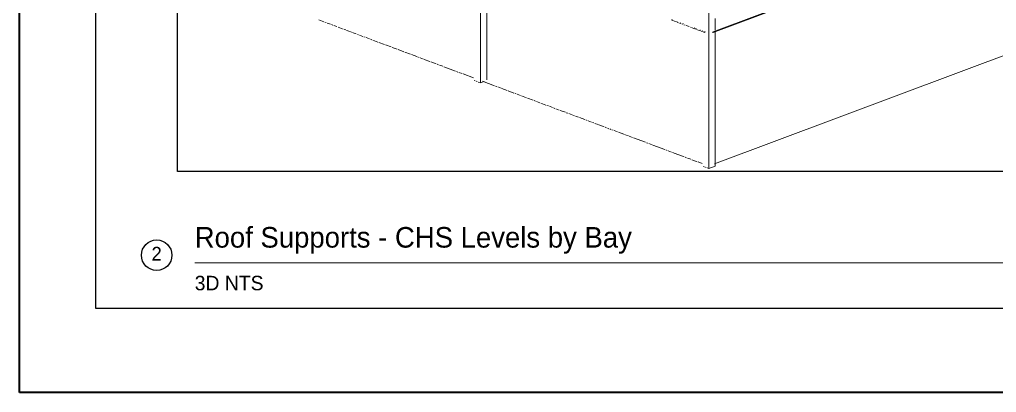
# Paper-space layout '03 3D Building and Roof' of a CAD drawing. Header units: millimetres. Extents: x 5 to 415, y 5 to 292.
# Drawn here: x 5 to 133.3, y 5 to 53.9 of the extents above; entities that cross this region are included whole.
import ezdxf
from ezdxf.enums import TextEntityAlignment as Align

# ---------------------------------------------------------------- set-up
doc = ezdxf.new("R2010")
doc.units = ezdxf.units.MM
for name, color, linetype in [('EXISTING', 7, 'Continuous'), ('FRAME', 7, 'Continuous'), ('TEXT', 7, 'Continuous')]:
    doc.layers.add(name, color=color, linetype=linetype)
picture_1 = doc.add_image_def('image2.png', size_in_pixel=(1777, 905))

# ---------------------------------------------------------------- blocks, each defined once
blk = doc.blocks.new('SHEET_03')
at = {"layer": 'EXISTING', "color": 250, "lineweight": 9}
for p, q in [((96.06, 52.31), (211.6, 95.59)), ((96.06, 52.22), (211.6, 95.5)), ((96.25, 34.97), (210.66, 77.83)), ((65.51, 63.19), (65.51, 45.62)), ((66.34, 45.99), (66.34, 62.9)), ((95.51, 59.14), (95.51, 34.38)), ((44.28, 53.88), (44.97, 53.62)), ((91.22, 53.62), (90.54, 53.87)), ((90.72, 53.89), (90.78, 53.87)), ((96.34, 52.53), (96.34, 54.06)), ((45.09, 53.58), (45.28, 53.51)), ((45.4, 53.46), (45.84, 53.3)), ((45.96, 53.25), (46.15, 53.18)), ((46.27, 53.13), (46.64, 52.99)), ((46.83, 52.92), (47.51, 52.67)), ((47.64, 52.62), (47.83, 52.55)), ((91.28, 53.68), (91.34, 53.66)), ((91.53, 53.5), (91.34, 53.57)), ((91.84, 53.38), (91.65, 53.45)), ((91.78, 53.49), (91.84, 53.47)), ((92.09, 53.29), (91.97, 53.34)), ((92.09, 53.38), (92.15, 53.35)), ((92.4, 53.17), (92.21, 53.24)), ((92.9, 52.99), (92.52, 53.13)), ((93.21, 52.87), (93.08, 52.92)), ((93.77, 52.66), (93.33, 52.82)), ((93.58, 52.82), (93.64, 52.79)), ((93.77, 52.75), (93.89, 52.7)), ((94.08, 52.54), (93.89, 52.61)), ((47.95, 52.5), (48.39, 52.34)), ((48.51, 52.3), (48.7, 52.23)), ((48.82, 52.18), (49.19, 52.04)), ((49.38, 51.97), (49.5, 51.92)), ((49.63, 51.88), (50.06, 51.71)), ((50.19, 51.67), (50.37, 51.6)), ((50.5, 51.55), (50.93, 51.39)), ((51.06, 51.34), (51.24, 51.27)), ((94.39, 52.43), (94.2, 52.5)), ((94.33, 52.54), (94.39, 52.52)), ((94.64, 52.33), (94.51, 52.38)), ((94.64, 52.42), (94.7, 52.4)), ((94.95, 52.22), (94.76, 52.29)), ((95.02, 52.33), (94.95, 52.31)), ((94.95, 52.31), (94.95, 52.22)), ((94.95, 52.22), (95.02, 52.24)), ((95.92, 52.27), (96.06, 52.22)), ((96.06, 52.22), (96.06, 52.31)), ((96.34, 34.69), (96.34, 52.4)), ((51.37, 51.22), (52.05, 50.97)), ((52.18, 50.92), (52.92, 50.64)), ((53.05, 50.6), (53.79, 50.32)), ((53.92, 50.27), (54.6, 50.01)), ((54.73, 49.97), (55.47, 49.69)), ((55.6, 49.64), (56.34, 49.36)), ((56.47, 49.31), (57.15, 49.06)), ((57.27, 49.01), (57.46, 48.94)), ((57.59, 48.9), (58.02, 48.73)), ((58.14, 48.69), (58.89, 48.41)), ((59.02, 48.36), (59.7, 48.1)), ((59.82, 48.06), (60.01, 47.99)), ((60.13, 47.94), (60.57, 47.78)), ((60.69, 47.73), (62.25, 47.15)), ((62.37, 47.1), (62.56, 47.03)), ((62.68, 46.99), (63.12, 46.82)), ((63.24, 46.78), (64.61, 46.26)), ((64.81, 45.88), (64.68, 45.93)), ((65.09, 45.77), (64.95, 45.82)), ((65.51, 45.62), (65.23, 45.72)), ((65.99, 45.8), (65.51, 45.62)), ((65.79, 45.82), (67.35, 45.24)), ((67.47, 45.19), (67.66, 45.12)), ((67.78, 45.08), (68.22, 44.91)), ((68.34, 44.87), (69.02, 44.61)), ((69.15, 44.56), (69.89, 44.28)), ((70.02, 44.24), (70.2, 44.17)), ((70.33, 44.12), (70.76, 43.96)), ((70.89, 43.91), (71.57, 43.66)), ((71.7, 43.61), (72.44, 43.33)), ((72.57, 43.28), (72.75, 43.21)), ((72.88, 43.17), (73.31, 43)), ((73.44, 42.96), (74.12, 42.7)), ((74.25, 42.65), (74.43, 42.58)), ((74.56, 42.54), (74.99, 42.37)), ((75.12, 42.33), (75.3, 42.26)), ((75.43, 42.21), (75.86, 42.05)), ((75.99, 42), (76.67, 41.75)), ((76.79, 41.7), (76.98, 41.63)), ((77.1, 41.58), (77.54, 41.42)), ((77.66, 41.37), (77.85, 41.3)), ((77.98, 41.26), (78.41, 41.09)), ((78.53, 41.05), (79.22, 40.79)), ((79.34, 40.74), (79.53, 40.68)), ((79.65, 40.63), (80.09, 40.47)), ((80.21, 40.42), (80.4, 40.35)), ((80.52, 40.3), (80.96, 40.14)), ((81.08, 40.09), (81.77, 39.84)), ((81.89, 39.79), (82.08, 39.72)), ((82.2, 39.67), (82.39, 39.6)), ((82.51, 39.56), (82.64, 39.51)), ((82.76, 39.46), (82.95, 39.39)), ((83.07, 39.35), (83.51, 39.18)), ((83.63, 39.14), (84.32, 38.88)), ((84.44, 38.84), (84.63, 38.77)), ((84.75, 38.72), (84.94, 38.65)), ((85.06, 38.6), (85.5, 38.44)), ((85.62, 38.39), (87.18, 37.81)), ((87.3, 37.76), (87.49, 37.69)), ((87.61, 37.65), (88.05, 37.48)), ((88.17, 37.44), (89.72, 36.86)), ((89.85, 36.81), (90.03, 36.74)), ((90.16, 36.69), (90.59, 36.53)), ((90.72, 36.48), (92.27, 35.9)), ((92.4, 35.85), (92.58, 35.78)), ((92.71, 35.74), (93.14, 35.58)), ((93.27, 35.53), (93.95, 35.27)), ((94.08, 35.23), (94.63, 35.02)), ((94.81, 34.64), (94.74, 34.66)), ((96.34, 34.69), (95.51, 34.38)), ((96.27, 34.72), (96.34, 34.69)), ((95.16, 34.51), (94.95, 34.59)), ((95.51, 34.38), (95.3, 34.46))]:
    blk.add_line(p, q, dxfattribs=at)
at = {"layer": 'FRAME', "color": 7, "linetype": 'Continuous', "lineweight": 35}
for p, q in [((5, 5), (5, 292)), ((415, 5), (5, 5))]:
    blk.add_line(p, q, dxfattribs=at)
at = {"layer": 'FRAME', "color": 7, "linetype": 'Continuous', "lineweight": 25}
for p, q in [((15, 16), (15, 277)), ((335, 16), (15, 16))]:
    blk.add_line(p, q, dxfattribs=at)
at = {"layer": 'FRAME', "color": 7, "linetype": 'Continuous', "lineweight": 15}
blk.add_line((28, 22), (217, 22), dxfattribs=at)
at = {"layer": 'FRAME'}
blk.add_circle((23, 23), 2, dxfattribs=at)
at = {"layer": 'TEXT'}
for s, height, p in [('Roof Supports - CHS Levels by Bay', 2.7, (28, 24)), ('3D NTS', 1.9, (28, 18.4))]:
    blk.add_text(s, height=height, dxfattribs=at).set_placement(p)
blk.add_text('2', height=1.8, dxfattribs=at).set_placement((23, 22.3), align=Align.CENTER)
image = blk.add_image(picture_1, insert=(25.75, 34), size_in_units=(188.5, 96))

psp = doc.layouts.new('03 3D Building and Roof')

# ---------------------------------------------------------------- block references
psp.add_blockref('SHEET_03', (0, 0))

doc.saveas('drawing.dxf')
